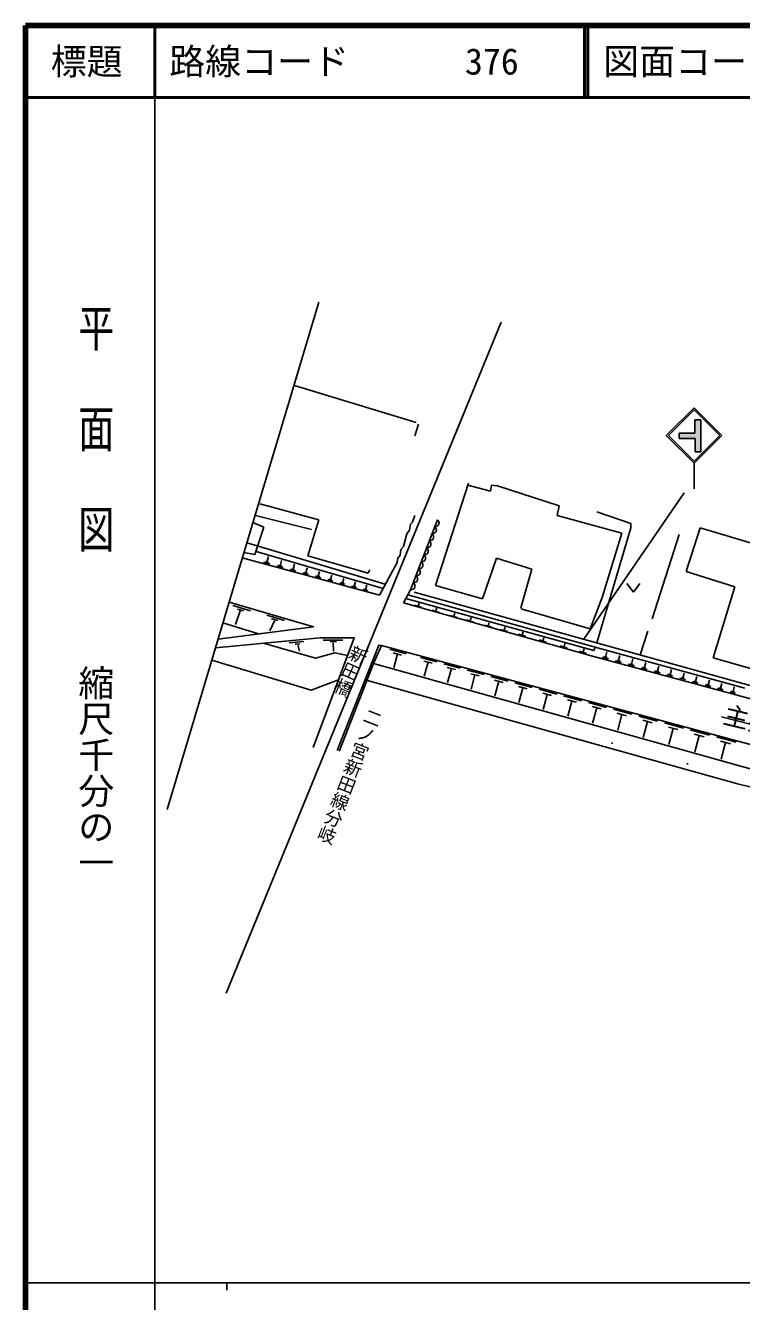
# Model space of a CAD drawing. Units: millimetres, scale not verified. Extents: x 40000 to 680000, y 20000 to 380000.
# Drawn here: x 40000 to 139612, y 202409 to 380000 of the extents above; entities that cross this region are included whole.
import ezdxf
from ezdxf.enums import TextEntityAlignment as Align

# ---------------------------------------------------------------- set-up
doc = ezdxf.new("R2010")
doc.units = ezdxf.units.MM
doc.header["$LTSCALE"] = 1000
for name, color, linetype, lineweight in [('M-BGD', 7, 'Continuous', 25), ('M-STR-STRC', 7, 'Continuous', 25), ('M-TTL', 2, 'Continuous', 140), ('M-TTL-BAND', 7, 'Continuous', 25), ('M-TTL-LINE', 7, 'Continuous', 50)]:
    doc.layers.add(name, color=color, linetype=linetype, lineweight=lineweight)
doc.layers.add('M-TTL-TXT', color=7, linetype='Continuous')
doc.styles.add('@ＭＳ ゴシック', font='')
doc.styles.add('ＭＳ ゴシック', font='')
doc.styles.get('@ＭＳ ゴシック').set_extended_font_data('@MS Gothic')
doc.styles.get('ＭＳ ゴシック').set_extended_font_data('MS Gothic')

msp = doc.modelspace()

# ---------------------------------------------------------------- hatches: boundary and pattern name
at = {"layer": 'M-STR-STRC'}
msp.add_hatch(color=256, dxfattribs=at).paths.add_polyline_path([(133138, 325105), (133138, 323263), (130952, 323263), (130952, 322543), (133169, 322543), (133169, 320686), (133968, 320686), (133968, 325105)])
msp.add_hatch(color=256, dxfattribs=at).paths.add_polyline_path([(133138, 325105), (133138, 323263), (130952, 323263), (130952, 322543), (133169, 322543), (133169, 320686), (133968, 320686), (133968, 325105)])
msp.add_hatch(color=256, dxfattribs=at).paths.add_polyline_path([(133138, 325105), (133138, 323263), (130952, 323263), (130952, 322543), (133169, 322543), (133169, 320686), (133968, 320686), (133968, 325105)])
msp.add_hatch(color=256, dxfattribs=at).paths.add_polyline_path([(133138, 325105), (133138, 323263), (130952, 323263), (130952, 322543), (133169, 322543), (133169, 320686), (133968, 320686), (133968, 325105)])
msp.add_hatch(color=256, dxfattribs=at).paths.add_polyline_path([(133138, 325105), (133138, 323263), (130952, 323263), (130952, 322543), (133169, 322543), (133169, 320686), (133968, 320686), (133968, 325105)])

# ---------------------------------------------------------------- linework, layer by layer
at = {"layer": 'M-BGD'}
for p, q in [((80798, 341517), (59716, 270905)), ((106198, 338723), (67929, 245336)), ((77412, 329918), (94345, 324753)), ((94684, 324499), (94176, 322891)), ((101626, 316287), (97054, 302063)), ((101542, 316033), (104674, 315186)), ((104674, 315186), (104844, 316033)), ((104844, 316033), (105690, 315948)), ((105690, 315948), (114242, 313154)), ((72586, 313408), (80798, 311207)), ((114242, 313154), (113988, 311799)), ((73178, 310191), (71637, 310834)), ((71993, 311799), (79782, 309852)), ((80798, 311207), (79274, 306211)), ((93583, 301470), (97307, 311220)), ((93837, 310868), (93583, 310614)), ((94176, 311799), (93837, 310868)), ((113988, 311799), (122962, 309344)), ((119491, 312307), (124232, 310699)), ((71908, 306381), (73178, 310191)), ((93075, 309259), (92567, 307481)), ((93414, 309767), (93075, 309259)), ((93583, 310614), (93414, 309767)), ((124232, 310106), (119491, 294104)), ((122962, 309344), (120253, 300369)), ((124232, 310699), (124232, 310106)), ((130921, 309175), (127196, 297406)), ((131937, 304010), (133884, 310106)), ((133884, 310106), (149040, 305534)), ((70797, 308019), (72247, 307566)), ((72247, 307566), (90027, 302232)), ((92567, 307481), (92228, 307058)), ((89265, 300708), (70163, 305894)), ((70388, 306649), (71908, 306381)), ((72078, 306804), (89760, 301629)), ((73594, 305317), (73804, 306090)), ((75432, 304812), (75633, 305555)), ((79274, 306211), (87656, 303756)), ((91805, 305873), (91720, 305280)), ((92144, 306296), (91805, 305873)), ((92228, 307058), (92144, 306296)), ((103574, 300200), (105521, 305873)), ((105521, 305873), (110432, 304349)), ((74012, 305057), (73102, 305304)), ((73821, 305255), (73366, 305378)), ((75833, 304562), (74959, 304799)), ((75650, 304753), (75213, 304871)), ((77619, 304077), (76780, 304305)), ((77444, 304260), (77024, 304374)), ((77234, 304317), (77428, 305030)), ((79371, 303602), (78567, 303820)), ((79203, 303777), (78801, 303886)), ((79002, 303831), (79187, 304515)), ((80735, 303355), (80913, 304010)), ((87656, 303756), (87910, 304264)), ((91720, 305280), (89265, 300708)), ((110432, 304349), (108908, 298930)), ((138710, 301893), (131937, 304010)), ((81089, 303135), (80319, 303344)), ((80928, 303303), (80543, 303407)), ((82774, 302678), (82038, 302878)), ((82620, 302838), (82252, 302938)), ((82436, 302888), (82606, 303514)), ((84427, 302229), (83723, 302420)), ((84280, 302382), (83928, 302478)), ((84104, 302430), (84266, 303028)), ((86048, 301789), (85376, 301971)), ((85907, 301935), (85571, 302026)), ((85739, 301981), (85894, 302552)), ((87317, 301444), (87491, 302084)), ((97054, 302063), (103574, 300200)), ((123671, 302331), (124571, 301131)), ((124571, 301131), (125471, 302331)), ((87637, 301357), (86997, 301531)), ((93583, 301470), (92590, 299626)), ((120084, 293257), (93210, 300777)), ((94091, 301131), (139472, 288516)), ((118560, 296051), (120253, 300369)), ((135662, 291987), (138710, 301893)), ((68842, 299268), (71284, 298543)), ((69849, 298512), (69209, 296632)), ((69490, 298754), (70340, 298527)), ((118867, 292246), (92590, 299626)), ((94141, 299314), (95052, 299043)), ((96534, 298627), (97533, 298325)), ((97078, 298529), (97205, 298950)), ((108908, 298930), (109077, 298761)), ((109077, 298761), (118560, 296051)), ((73578, 297919), (76020, 297178)), ((74623, 297146), (73999, 295734)), ((74225, 297427), (75083, 297178)), ((99044, 297907), (100042, 297605)), ((99588, 297809), (99715, 298230)), ((101316, 297269), (102315, 296967)), ((101860, 297171), (101987, 297592)), ((104391, 296460), (104518, 296881)), ((103846, 296558), (104845, 296256)), ((106055, 295938), (107053, 295636)), ((106599, 295840), (106726, 296261)), ((108556, 295288), (109555, 294987)), ((109101, 295191), (109228, 295611)), ((126603, 295713), (125502, 292411)), ((76675, 294070), (78735, 294289)), ((81426, 294449), (84129, 294467)), ((82380, 294233), (83257, 294256)), ((82824, 294081), (82836, 292934)), ((90695, 293180), (92973, 292569)), ((111449, 294476), (112448, 294174)), ((111994, 294378), (112121, 294799)), ((114384, 293652), (115383, 293350)), ((114929, 293554), (115056, 293975)), ((117582, 292809), (117709, 293230)), ((120084, 293257), (140065, 287754)), ((91173, 292686), (92312, 292380)), ((91742, 292533), (91223, 290596)), ((94959, 292036), (97238, 291424)), ((95437, 291541), (96577, 291235)), ((96007, 291388), (95487, 289452)), ((117038, 292906), (118037, 292605)), ((155441, 282374), (118867, 292246)), ((121094, 291852), (120233, 292084)), ((120914, 292039), (120484, 292156)), ((120699, 292097), (120896, 292829)), ((122907, 291363), (122055, 291593)), ((122728, 291548), (122302, 291663)), ((122515, 291606), (122711, 292329)), ((124322, 291116), (124515, 291832)), ((126120, 290630), (126310, 291337)), ((143706, 289701), (135662, 291987)), ((88418, 291225), (142182, 276155)), ((98186, 291170), (100500, 290549)), ((98671, 290668), (99829, 290357)), ((99250, 290512), (98722, 288545)), ((101448, 290294), (103799, 289664)), ((101941, 289784), (103117, 289469)), ((102529, 289626), (101993, 287628)), ((124709, 290876), (123867, 291104)), ((124533, 291059), (124112, 291173)), ((126502, 290392), (125670, 290617)), ((126328, 290573), (125911, 290686)), ((128285, 289911), (127463, 290133)), ((128113, 290090), (127702, 290201)), ((127907, 290145), (128096, 290845)), ((130060, 289432), (129246, 289652)), ((129889, 289609), (129482, 289719)), ((129686, 289664), (129872, 290355)), ((131455, 289185), (131639, 289868)), ((87572, 288855), (139049, 274461)), ((104746, 289409), (107134, 288768)), ((105247, 288891), (106441, 288570)), ((105844, 288731), (105300, 286701)), ((108081, 288514), (110507, 287863)), ((108590, 287988), (109803, 287662)), ((109196, 287825), (108643, 285764)), ((131824, 288956), (131020, 289173)), ((131656, 289131), (131254, 289239)), ((133580, 288482), (132785, 288696)), ((133413, 288655), (133016, 288762)), ((133215, 288708), (133397, 289384)), ((135326, 288011), (134541, 288223)), ((135161, 288181), (134769, 288287)), ((134965, 288234), (135145, 288902)), ((137063, 287542), (136287, 287751)), ((136900, 287710), (136512, 287815)), ((136706, 287763), (136884, 288423)), ((138438, 287294), (138614, 287946)), ((139472, 288516), (156067, 283859)), ((111454, 287609), (113916, 286948)), ((111970, 287075), (113201, 286744)), ((112586, 286909), (112024, 284816)), ((114863, 286694), (117364, 286023)), ((115388, 286151), (116638, 285816)), ((116013, 285983), (115442, 283858)), ((138791, 287075), (138024, 287282)), ((138630, 287242), (138246, 287346)), ((118310, 285769), (120850, 285087)), ((118843, 285218), (120113, 284877)), ((119478, 285047), (118898, 282889)), ((121796, 284833), (124374, 284142)), ((122337, 284274), (123626, 283928)), ((122981, 284101), (122393, 281909)), ((125320, 283888), (127938, 283185)), ((125869, 283319), (127178, 282968)), ((126524, 283144), (125926, 280919)), ((128884, 282931), (131541, 282218)), ((129441, 282354), (130769, 281998)), ((130105, 282176), (129499, 279918)), ((132486, 281964), (135184, 281240)), ((133052, 281379), (134401, 281017)), ((133727, 281198), (133111, 278905)), ((136129, 280987), (138867, 280252)), ((121523, 280134), (121692, 280134)), ((136704, 280392), (138073, 280025)), ((137388, 280208), (136764, 277881)), ((132022, 277255), (132191, 277255)), ((139049, 274461), (150733, 271583))]:
    msp.add_line(p, q, dxfattribs=at)
for points in [[(92933, 300263), (119093, 292998), (119267, 293486)], [(68327, 299746), (80052, 296315), (66794, 294612)], [(94625, 299256), (94677, 299334), (94760, 299615)], [(72661, 295366), (72393, 295331), (67471, 296880)], [(66435, 293408), (80996, 294798), (85735, 294798), (80005, 279534)], [(84803, 292316), (83042, 292705), (80351, 291956), (73132, 294048)], [(77533, 293878), (77616, 293898), (78173, 293950)], [(77897, 293763), (77939, 293680), (78126, 292905)], [(89523, 293702), (89140, 293765), (83353, 279093)], [(83642, 278988), (83800, 279330), (88418, 291225), (89523, 293702), (155220, 276070)], [(83534, 288933), (79729, 287472), (65915, 291667)], [(221373, 269961), (190272, 272768), (176048, 274631), (153349, 279567), (136855, 283766)]]:
    msp.add_lwpolyline(points, dxfattribs=at)
for centre in [(96990, 310782), (96245, 308832), (96618, 309807), (95500, 306882), (95873, 307857), (95128, 305907), (94383, 303957), (94755, 304932), (93638, 302008), (94011, 302983)]:
    msp.add_arc(centre, 540, 264.15075, 54.03472, dxfattribs=at)
at = {"layer": 'M-STR-STRC'}
for p, q in [((129155, 322941), (133015, 326802)), ((133015, 326802), (136876, 322941)), ((129452, 322941), (133015, 326505)), ((133015, 326505), (136579, 322941)), ((133138, 323263), (133138, 325105)), ((133138, 325105), (133968, 325105)), ((133968, 325105), (133968, 320686)), ((130952, 323263), (130952, 322543)), ((130952, 323263), (133138, 323263)), ((133015, 319081), (129155, 322941)), ((133015, 319378), (129452, 322941)), ((133169, 322543), (130952, 322543)), ((136876, 322941), (133015, 319081)), ((136579, 322941), (133015, 319378)), ((133169, 320686), (133169, 322543)), ((133968, 320686), (133169, 320686)), ((133015, 319081), (133015, 315525)), ((131636, 314947), (117678, 294574))]:
    msp.add_line(p, q, dxfattribs=at)
at = {"layer": 'M-TTL'}
for p, q in [((40000, 380000), (40000, 20000)), ((680000, 380000), (40000, 380000))]:
    msp.add_line(p, q, dxfattribs=at)
at = {"layer": 'M-TTL-BAND'}
for p, q in [((58000, 370000), (58000, 20000)), ((40000, 205000), (579000, 205000)), ((68000, 205000), (68000, 204000))]:
    msp.add_line(p, q, dxfattribs=at)
at = {"layer": 'M-TTL-LINE'}
for p, q in [((58000, 380000), (58000, 370000)), ((117750, 380000), (117750, 370000)), ((118250, 380000), (118250, 370000)), ((40000, 370000), (680000, 370000))]:
    msp.add_line(p, q, dxfattribs=at)

# ---------------------------------------------------------------- texts
at = {"layer": 'M-BGD'}
for s, height, rotation, style, p in [('新田橋', 1833, 245.813, '@ＭＳ ゴシック', (85447, 294132)), ('二ノ宮新田線分岐', 1833, 248.675, '@ＭＳ ゴシック', (87372, 285361)), ('主要地方道防府徳地線', 2566, 346.474, 'ＭＳ ゴシック', (136734, 282168))]:
    msp.add_text(s, height=height, rotation=rotation, dxfattribs=dict(at, style=style)).set_placement(p, align=Align.BOTTOM_LEFT)
at = {"layer": 'M-TTL-BAND', "style": '@ＭＳ ゴシック', "width": 1.4}
msp.add_text('平  面  図', height=3666, rotation=270, dxfattribs=at).set_placement((49777, 306475), align=Align.MIDDLE_RIGHT)
at = {"layer": 'M-TTL-BAND', "style": '@ＭＳ ゴシック'}
msp.add_text('縮尺千分の一', height=3666, rotation=270, dxfattribs=at).set_placement((49777, 261030), align=Align.MIDDLE_RIGHT)
at = {"layer": 'M-TTL-TXT', "style": 'ＭＳ ゴシック'}
msp.add_text('標題', height=3666, dxfattribs=at).set_placement((48500, 375000), align=Align.MIDDLE_CENTER)
for s, p in [('路線コード', (60000, 375000)), ('376', (101142, 375000)), ('図面コード', (120380, 375000))]:
    msp.add_text(s, height=3666, dxfattribs=at).set_placement(p, align=Align.MIDDLE_LEFT)

doc.saveas('drawing.dxf')
